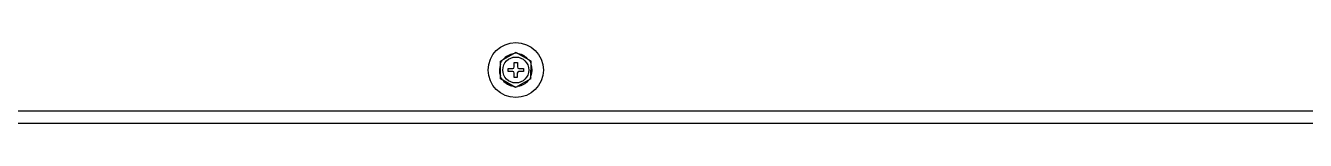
# Model space of a CAD drawing. Header units: millimetres. Extents: x 0 to 87554, y -20854 to 20404.
# Drawn here: x 67141.2 to 67559, y 16087 to 16113.5 of the extents above; entities that cross this region are included whole.
import ezdxf

# ---------------------------------------------------------------- set-up
doc = ezdxf.new("R2010")
doc.units = ezdxf.units.MM
doc.layers.get('0').update_dxf_attribs({"lineweight": 15})
for name, color, linetype in [('2401-01144-S-M6-16HWM_0', 7, 'Continuous'), ('4215-12653_3_0', 7, 'Continuous'), ('4215-12655_1_0', 7, 'Continuous')]:
    doc.layers.add(name, color=color, linetype=linetype)

# ---------------------------------------------------------------- blocks, each defined once
blk = doc.blocks.new('gt55')
at = {"layer": '2401-01144-S-M6-16HWM_0', "color": 87, "linetype": 'Continuous'}
for p, q in [((-1306.2, -641.73), (-1311.22, -644.57)), ((-1301.22, -644.66), (-1306.2, -641.73)), ((-1311.28, -650.34), (-1311.22, -644.57)), ((-1308.75, -647.98), (-1308.75, -646.98)), ((-1308.75, -646.98), (-1307.25, -646.99)), ((-1306.74, -646.5), (-1306.73, -645)), ((-1306.73, -645), (-1305.73, -645)), ((-1305.73, -645), (-1305.74, -646.5)), ((-1305.25, -647.01), (-1303.75, -647.02)), ((-1303.75, -647.02), (-1303.75, -648.02)), ((-1301.28, -650.43), (-1301.22, -644.66)), ((-1306.3, -653.27), (-1311.28, -650.34)), ((-1307.25, -647.99), (-1308.75, -647.98)), ((-1306.77, -650), (-1306.76, -648.5)), ((-1305.77, -650), (-1306.77, -650)), ((-1301.28, -650.43), (-1306.3, -653.27)), ((-1305.76, -648.5), (-1305.77, -650)), ((-1303.75, -648.02), (-1305.25, -648.01))]:
    blk.add_line(p, q, dxfattribs=at)
for radius in [9, 4.25]:
    blk.add_circle((-1306.25, -647.5), radius, dxfattribs=at)
for centre, radius, start, end in [((-1306.25, -647.5), 5.35, 98.6515, 140.3309), ((-1306.25, -647.5), 5.47, 83.4987, 95.4836), ((-1306.25, -647.5), 5.35, 38.6515, 80.3309), ((-1306.25, -647.5), 5.35, 158.6515, 200.3309), ((-1306.25, -647.5), 5.47, 143.4987, 155.4836), ((-1307.24, -646.49), 0.5, 269.4912, 359.4912), ((-1305.24, -646.51), 0.5, 179.4912, 269.4912), ((-1306.25, -647.5), 5.47, 23.4987, 35.4836), ((-1306.25, -647.5), 5.35, 338.6515, 20.3309), ((-1306.25, -647.5), 5.47, 203.4987, 215.4836), ((-1306.25, -647.5), 5.35, 218.6515, 260.3309), ((-1307.26, -648.49), 0.5, 359.4912, 89.4912), ((-1305.26, -648.51), 0.5, 89.4912, 179.4912), ((-1306.25, -647.5), 5.35, 278.6515, 320.3309), ((-1306.25, -647.5), 5.47, 323.4987, 335.4836), ((-1306.25, -647.5), 5.47, 263.4987, 275.4836)]:
    blk.add_arc(centre, radius, start, end, dxfattribs=at)
at = {"layer": '4215-12653_3_0', "color": 87, "linetype": 'Continuous'}
blk.add_line((-930.75, -665), (-2181.75, -665), dxfattribs=at)
at = {"layer": '4215-12655_1_0', "color": 87, "linetype": 'Continuous'}
blk.add_line((-930.75, -661), (-2181.75, -661), dxfattribs=at)

msp = doc.modelspace()

# ---------------------------------------------------------------- block references
at = {"lineweight": -3}
msp.add_blockref('gt55', (68607.462, 16751.976), dxfattribs=at)

doc.saveas('drawing.dxf')
